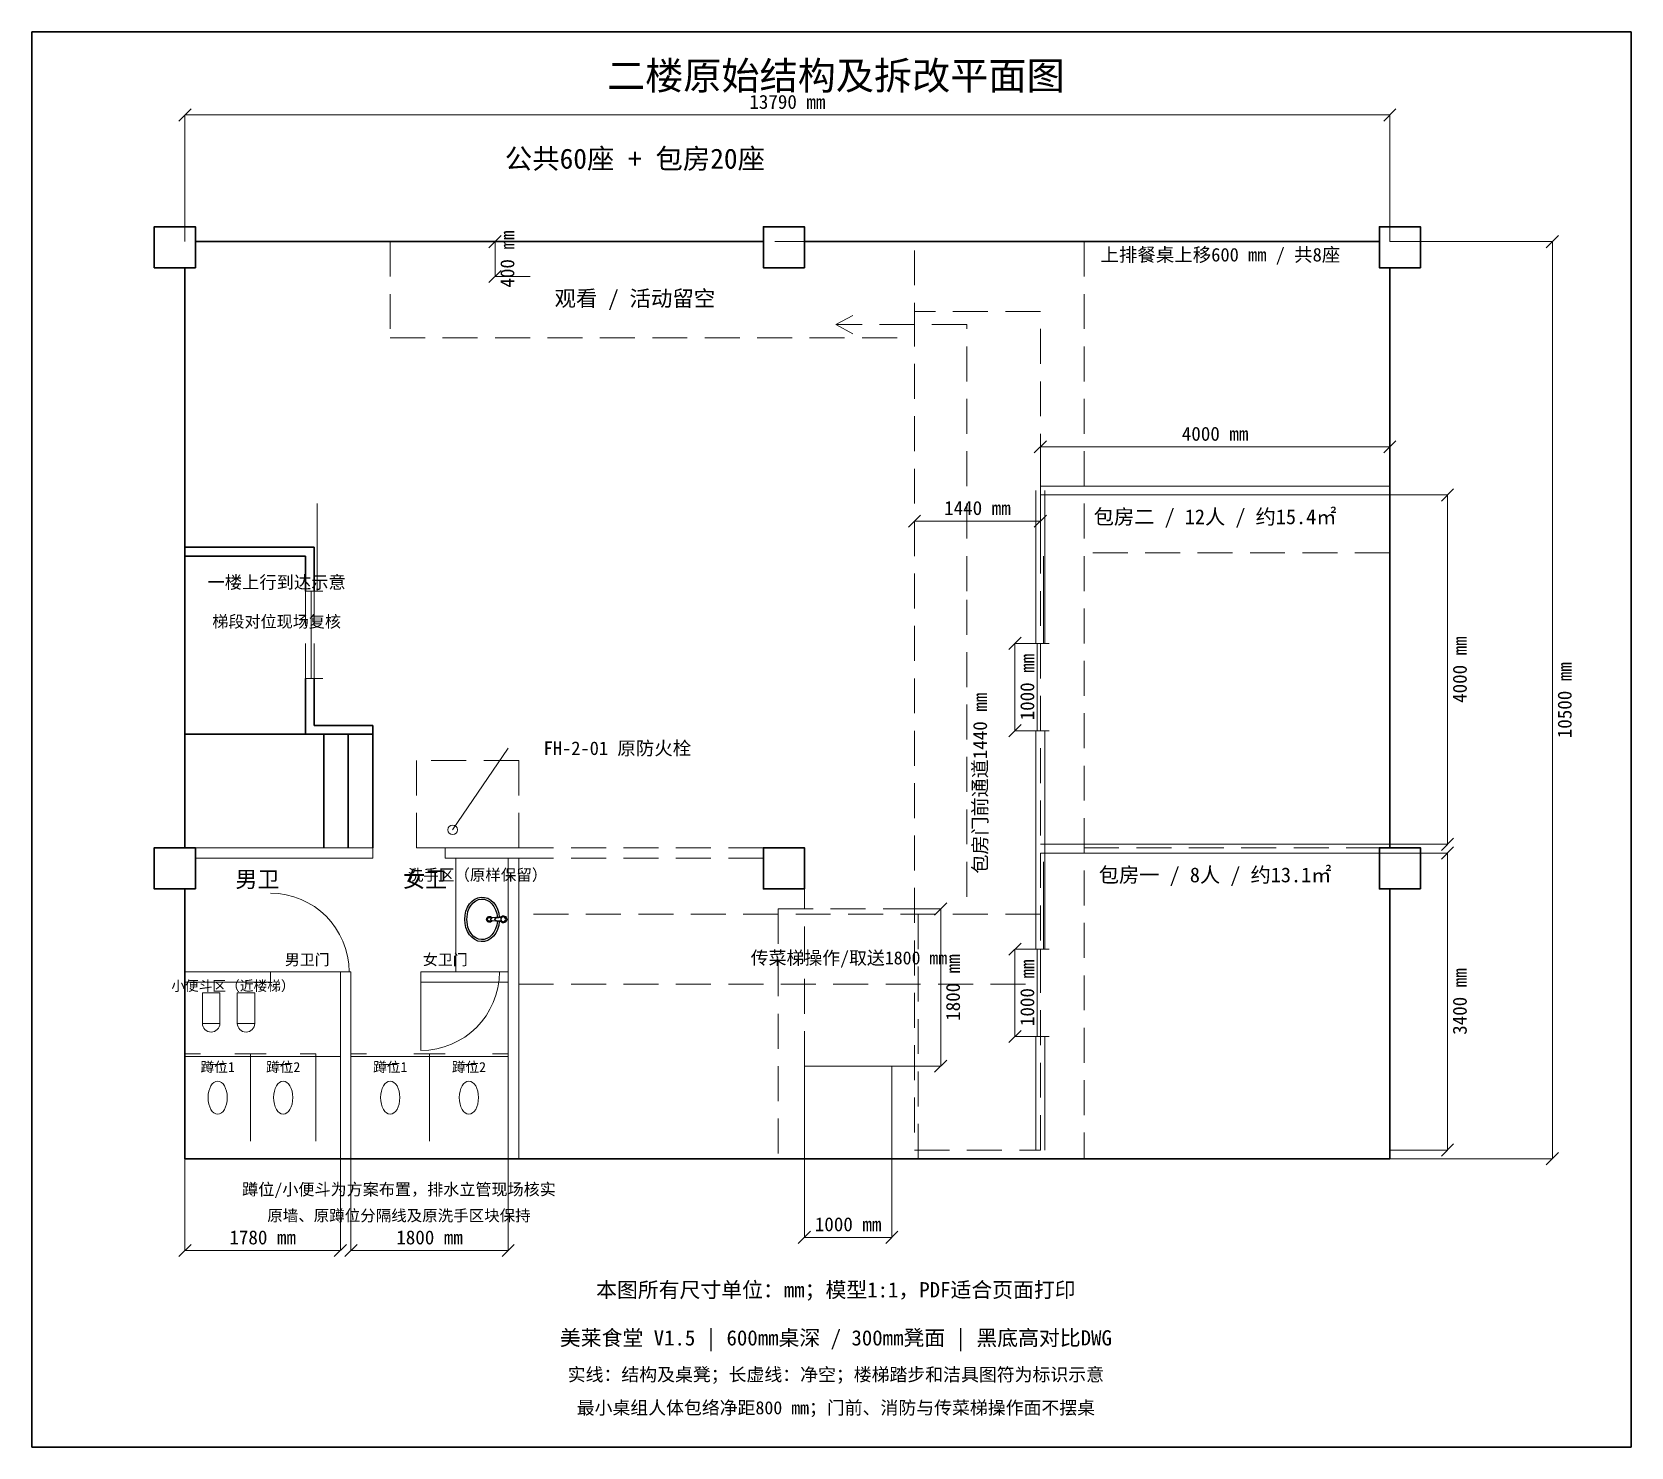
# Model space of a CAD drawing. Header units: millimetres. Extents: x -1400 to 16900, y -3300 to 12900.
import ezdxf
from ezdxf.enums import TextEntityAlignment as Align

# ---------------------------------------------------------------- set-up
doc = ezdxf.new("R2010")
doc.units = ezdxf.units.MM
doc.linetypes.add('PLAN_DASH', pattern=[600, 400, -200])
doc.layers.add('UTIL', color=2, linetype='Continuous')
for name, color, linetype, lineweight, true_color in [('净空保留', 9, 'PLAN_DASH', 18, 0x6e96a0), ('原有传菜梯', 4, 'Continuous', 18, 0x195f96), ('原有卫生间', 7, 'Continuous', 18, 0x464646), ('原有结构', 7, 'Continuous', 30, 0x2d2d2d), ('图框', 7, 'Continuous', 30, 0x323232), ('尺寸', 2, 'Continuous', 18, 0x50555f), ('拟拆隔墙', 1, 'PLAN_DASH', 18, 0xc83c3c), ('文字', 7, 'Continuous', 18, 0x232323), ('新隔墙', 30, 'Continuous', 18, 0xb96419), ('楼梯踏步', 4, 'Continuous', 18, 0x1e6491), ('洁具标识_示意', 4, 'Continuous', 18, 0x1e6491), ('流线', 6, 'PLAN_DASH', 18, 0xa04b87), ('消防标识', 1, 'Continuous', 18, 0xaf2323), ('门', 3, 'Continuous', 18, 0x5a735a)]:
    doc.layers.add(name, color=color, linetype=linetype, lineweight=lineweight, true_color=true_color)
doc.styles.add('CN', font='simhei.ttf')

# ---------------------------------------------------------------- blocks, each defined once
blk = doc.blocks.new('A$C34293DA2')
at = {"layer": 'UTIL', "color": 2}
for p, q in [((42, 283), (166, 272)), ((42, 227), (166, 238))]:
    blk.add_line(p, q, dxfattribs=at)
at = {"layer": 'UTIL', "color": 1}
for p, q in [((59, 276), (120, 270)), ((59, 234), (120, 239))]:
    blk.add_line(p, q, dxfattribs=at)
at = {"layer": 'UTIL', "color": 2}
blk.add_lwpolyline([(85, 231), (92, 183), (106, 138), (126, 97), (152, 62), (183, 34), (217, 14), (254, 2), (292, 0), (329, 7), (365, 23), (397, 47), (426, 79), (449, 117), (467, 160), (477, 207), (481, 255), (477, 303), (467, 350), (449, 393), (426, 431), (397, 463), (365, 487), (329, 503), (292, 510), (254, 507), (217, 496), (183, 476), (152, 448), (126, 413), (106, 372), (92, 327), (85, 279)], dxfattribs=at)
at = {"layer": 'UTIL', "color": 1}
blk.add_lwpolyline([(107, 233), (114, 188), (127, 147), (146, 109), (169, 77), (196, 52), (226, 35), (258, 25), (290, 23), (322, 29), (353, 42), (382, 64), (408, 92), (429, 127), (445, 167), (458, 255), (445, 343), (429, 383), (408, 417), (382, 446), (353, 467), (322, 481), (290, 487), (258, 485), (226, 475), (196, 458), (169, 432), (146, 401), (127, 363), (114, 321), (107, 277)], dxfattribs=at)
at = {"layer": 'UTIL', "color": 2}
blk.add_circle((40, 255), 28.4, dxfattribs=at)
at = {"layer": 'UTIL', "color": 1}
for centre, radius, start, end in [((40, 255), 39.7, 40.3688, 319.6312), ((119, 255), 15.5, 275.2159, 84.7841), ((197, 255), 34, 209.3941, 150.6059), ((197, 255), 22.7, 208.8528, 151.1472)]:
    blk.add_arc(centre, radius, start, end, dxfattribs=at)
at = {"layer": 'UTIL', "color": 2}
blk.add_arc((164, 255), 17, 275.2159, 84.7841, dxfattribs=at)

msp = doc.modelspace()

# ---------------------------------------------------------------- linework, layer by layer
at = {"layer": '净空保留'}
for points in [[(2700, 9400), (8700, 9400), (8700, 10500), (2700, 10500)], [(8700, 100), (10140, 100), (10140, 9700), (8700, 9700)], [(3000, 3560), (4170, 3560), (4170, 4560), (3000, 4560)], [(4170, 2000), (10140, 2000), (10140, 2800), (4170, 2800)], [(7140, 0), (8740, 0), (8740, 2860), (7140, 2860)]]:
    msp.add_lwpolyline(points, close=True, dxfattribs=at)
at = {"layer": '原有传菜梯'}
for p, q in [((7440, 0), (7440, 1060)), ((7440, 1060), (8440, 1060)), ((8440, 1060), (8440, 0))]:
    msp.add_line(p, q, dxfattribs=at)
at = {"layer": '原有卫生间'}
for p, q in [((2500, 3560), (350, 3560)), ((2500, 3560), (2500, 3440)), ((3330, 3560), (4170, 3560)), ((3330, 3560), (3330, 3440)), ((2500, 3440), (470, 3440)), ((3330, 3440), (4170, 3440)), ((3450, 3440), (3450, 2140)), ((4050, 3440), (4050, 0)), ((4170, 3440), (4170, 0)), ((350, 2140), (1330, 2140)), ((350, 2020), (1330, 2020)), ((1330, 2140), (1330, 2020)), ((2130, 2140), (2250, 2140)), ((2130, 2140), (2130, 0)), ((2250, 2140), (2250, 0)), ((3050, 2140), (3050, 2020)), ((3050, 2140), (4050, 2140)), ((3050, 2020), (4050, 2020)), ((350, 1170), (2130, 1170)), ((2250, 1170), (4050, 1170))]:
    msp.add_line(p, q, dxfattribs=at)
at = {"layer": '原有结构'}
for p, q in [((470, 10500), (6970, 10500)), ((7440, 10500), (14020, 10500)), ((350, 10200), (350, 3560)), ((14140, 10200), (14140, 3560)), ((1830, 7000), (350, 7000)), ((1830, 6500), (1830, 7000)), ((1730, 6900), (350, 6900)), ((1730, 6500), (1730, 6900)), ((1730, 4860), (1730, 5500)), ((1830, 4960), (1830, 5500)), ((1830, 4960), (2500, 4960)), ((2500, 4860), (2500, 4960)), ((1730, 4860), (350, 4860)), ((1730, 4860), (2500, 4860)), ((1940, 3560), (1940, 4860)), ((2220, 3560), (2220, 4860)), ((2500, 3560), (2500, 4860)), ((350, 3090), (350, 0)), ((14140, 3090), (14140, 0)), ((350, 0), (14140, 0))]:
    msp.add_line(p, q, dxfattribs=at)
for points in [[(0, 10200), (470, 10200), (470, 10670), (0, 10670)], [(7440, 10200), (6970, 10200), (6970, 10670), (7440, 10670)], [(14490, 10200), (14020, 10200), (14020, 10670), (14490, 10670)], [(470, 3090), (0, 3090), (0, 3560), (470, 3560)], [(7440, 3090), (6970, 3090), (6970, 3560), (7440, 3560)], [(14490, 3090), (14020, 3090), (14020, 3560), (14490, 3560)]]:
    msp.add_lwpolyline(points, close=True, dxfattribs=at)
at = {"layer": '图框'}
msp.add_lwpolyline([(-1400, -3300), (16900, -3300), (16900, 12900), (-1400, 12900)], close=True, dxfattribs=at)
at = {"layer": '尺寸'}
for p, q in [((280, 11880), (420, 12020)), ((350, 10500), (350, 11950)), ((350, 11950), (14140, 11950)), ((14070, 11880), (14210, 12020)), ((14140, 10500), (14140, 11950)), ((3830, 10430), (3970, 10570)), ((4300, 10500), (3900, 10500)), ((3900, 10100), (3900, 10500)), ((14140, 10500), (16000, 10500)), ((15930, 10430), (16070, 10570)), ((16000, 0), (16000, 10500)), ((3830, 10030), (3970, 10170)), ((4300, 10100), (3900, 10100)), ((10070, 8080), (10210, 8220)), ((10140, 7650), (10140, 8150)), ((10140, 8150), (14140, 8150)), ((14070, 8080), (14210, 8220)), ((14140, 7650), (14140, 8150)), ((14140, 7600), (14800, 7600)), ((14730, 7530), (14870, 7670)), ((14800, 3600), (14800, 7600)), ((8630, 7230), (8770, 7370)), ((10070, 7230), (10210, 7370)), ((8700, 7100), (8700, 7300)), ((8700, 7300), (10140, 7300)), ((10140, 7100), (10140, 7300)), ((9780, 5830), (9920, 5970)), ((10140, 5900), (9850, 5900)), ((9850, 4900), (9850, 5900)), ((9780, 4830), (9920, 4970)), ((10140, 4900), (9850, 4900)), ((14730, 3530), (14870, 3670)), ((14140, 3600), (14800, 3600)), ((14140, 3500), (14800, 3500)), ((14730, 3430), (14870, 3570)), ((14800, 100), (14800, 3500)), ((8930, 2790), (9070, 2930)), ((8440, 2860), (9000, 2860)), ((9000, 1060), (9000, 2860)), ((9780, 2330), (9920, 2470)), ((10140, 2400), (9850, 2400)), ((9850, 1400), (9850, 2400)), ((9780, 1330), (9920, 1470)), ((10140, 1400), (9850, 1400)), ((8930, 990), (9070, 1130)), ((8440, 1060), (9000, 1060)), ((350, 0), (350, -1050)), ((2130, 0), (2130, -1050)), ((2250, 0), (2250, -1050)), ((4050, 0), (4050, -1050)), ((7440, 0), (7440, -900)), ((8440, 0), (8440, -900)), ((14140, 100), (14800, 100)), ((14140, 0), (16000, 0)), ((14730, 30), (14870, 170)), ((15930, -70), (16070, 70)), ((7370, -970), (7510, -830)), ((7440, -900), (8440, -900)), ((8370, -970), (8510, -830)), ((280, -1120), (420, -980)), ((350, -1050), (2130, -1050)), ((2060, -1120), (2200, -980)), ((2180, -1120), (2320, -980)), ((2250, -1050), (4050, -1050)), ((3980, -1120), (4120, -980))]:
    msp.add_line(p, q, dxfattribs=at)
at = {"layer": '拟拆隔墙'}
for p, q in [((10640, 10500), (10640, 0)), ((14140, 6938), (10640, 6938)), ((1730, 5500), (1730, 6500)), ((1830, 5500), (1830, 6500)), ((4170, 3560), (6980, 3560)), ((7440, 1060), (7440, 3560)), ((10640, 3560), (14490, 3560)), ((4170, 3440), (6980, 3440))]:
    msp.add_line(p, q, dxfattribs=at)
at = {"layer": '新隔墙'}
for p, q in [((10140, 7700), (14140, 7700)), ((10090, 5900), (10090, 7650)), ((10140, 7600), (14140, 7600)), ((10190, 5900), (10190, 7650)), ((10090, 2400), (10090, 4900)), ((10190, 2400), (10190, 4900)), ((10140, 3600), (14140, 3600)), ((10140, 3500), (14140, 3500)), ((10090, 100), (10090, 1400)), ((10190, 100), (10190, 1400))]:
    msp.add_line(p, q, dxfattribs=at)
at = {"layer": '洁具标识_示意'}
for p, q in [((350, 200), (350, 1200)), ((350, 1200), (530, 1200)), ((920, 1200), (1100, 1200)), ((1100, 200), (1100, 1200)), ((1100, 200), (1100, 1200)), ((1100, 1200), (1280, 1200)), ((1670, 1200), (1850, 1200)), ((1850, 200), (1850, 1200)), ((2250, 200), (2250, 1200)), ((2250, 1200), (2430, 1200)), ((2970, 1200), (3150, 1200)), ((3150, 200), (3150, 1200)), ((3150, 200), (3150, 1200)), ((3150, 1200), (3330, 1200)), ((3870, 1200), (4050, 1200)), ((4050, 200), (4050, 1200)), ((645, 1080), (805, 1080)), ((1395, 1080), (1555, 1080)), ((2620, 1080), (2780, 1080)), ((3520, 1080), (3680, 1080))]:
    msp.add_line(p, q, dxfattribs=at)
for points in [[(550, 1550), (750, 1550), (750, 1900), (550, 1900)], [(950, 1550), (1150, 1550), (1150, 1900), (950, 1900)]]:
    msp.add_lwpolyline(points, close=True, dxfattribs=at)
for centre in [(650, 1550), (1050, 1550)]:
    msp.add_arc(centre, 100, 180, 360, dxfattribs=at)
for centre in [(725, 700), (1475, 700), (2700, 700), (3600, 700)]:
    msp.add_ellipse(centre, major_axis=(0, 190), ratio=0.578947, dxfattribs=at)
at = {"layer": '流线'}
for p, q in [((7800, 9550), (7993, 9655)), ((9300, 9550), (7800, 9550)), ((7800, 9550), (7993, 9445)), ((9300, 6500), (9300, 9550)), ((9300, 3000), (9300, 6500))]:
    msp.add_line(p, q, dxfattribs=at)
at = {"layer": '消防标识'}
msp.add_line((3414, 3766), (4050, 4700), dxfattribs=at)
msp.add_circle((3414, 3766), 55, dxfattribs=at)
at = {"layer": '门'}
for p, q in [((1865, 6500), (1865, 7500)), ((10175, 5900), (10175, 6900)), ((1730, 6500), (1930, 6500)), ((1795, 5500), (1795, 6500)), ((10040, 5900), (10240, 5900)), ((10105, 4900), (10105, 5900)), ((1730, 5500), (1930, 5500)), ((10040, 4900), (10240, 4900)), ((10175, 2400), (10175, 3400)), ((10040, 2400), (10240, 2400)), ((10105, 1400), (10105, 2400)), ((1329, 2140), (2229, 2140)), ((3050, 2140), (3050, 1240)), ((10040, 1400), (10240, 1400))]:
    msp.add_line(p, q, dxfattribs=at)
for centre, start, end in [((1329, 2140), 0, 90), ((3050, 2140), 270, 360)]:
    msp.add_arc(centre, 900, start, end, dxfattribs=at)

# ---------------------------------------------------------------- block references
at = {"layer": '原有卫生间', "xscale": -1}
msp.add_blockref('A$C34293DA2', (4033, 2486), dxfattribs=at)

# ---------------------------------------------------------------- texts
at = {"layer": '尺寸', "style": 'CN'}
for s, p in [('13790 mm', (7245, 12100)), ('4000 mm', (12140, 8300)), ('1440 mm', (9420, 7450)), ('1000 mm', (7940, -750)), ('1780 mm', (1240, -900)), ('1800 mm', (3150, -900))]:
    msp.add_text(s, height=160, dxfattribs=at).set_placement(p, align=Align.MIDDLE_CENTER)
for s, p in [('400 mm', (4040, 10300)), ('4000 mm', (14940, 5600)), ('1000 mm', (9990, 5400)), ('10500 mm', (16140, 5250)), ('1800 mm', (9140, 1960)), ('1000 mm', (9990, 1900)), ('3400 mm', (14940, 1800))]:
    msp.add_text(s, height=160, rotation=90, dxfattribs=at).set_placement(p, align=Align.MIDDLE_CENTER)
at = {"layer": '文字', "style": 'CN'}
for s, height, p in [('二楼原始结构及拆改平面图', 320, (7800, 12400)), ('公共60座 + 包房20座', 230, (5500, 11450)), ('上排餐桌上移600 mm / 共8座', 155, (12200, 10350)), ('观看 / 活动留空', 180, (5500, 9850)), ('包房二 / 12人 / 约15.4㎡', 170, (12140, 7350)), ('包房一 / 8人 / 约13.1㎡', 170, (12140, 3250)), ('传菜梯操作/取送1800 mm', 150, (7950, 2300)), ('本图所有尺寸单位：mm；模型1:1，PDF适合页面打印', 175, (7800, -1500)), ('美莱食堂 V1.5 | 600mm桌深 / 300mm凳面 | 黑底高对比DWG', 175, (7800, -2050)), ('实线：结构及桌凳；长虚线：净空；楼梯踏步和洁具图符为标识示意', 150, (7800, -2470)), ('最小桌组人体包络净距800 mm；门前、消防与传菜梯操作面不摆桌', 150, (7800, -2850))]:
    msp.add_text(s, height=height, dxfattribs=at).set_placement(p, align=Align.MIDDLE_CENTER)
msp.add_text('包房门前通道1440 mm', height=160, rotation=90, dxfattribs=at).set_placement((9450, 4300), align=Align.MIDDLE_CENTER)
at = {"layer": '楼梯踏步', "style": 'CN'}
for s, height, p in [('一楼上行到达示意', 145, (1400, 6600)), ('梯段对位现场复核', 135, (1400, 6150))]:
    msp.add_text(s, height=height, dxfattribs=at).set_placement(p, align=Align.MIDDLE_CENTER)
at = {"layer": '洁具标识_示意', "style": 'CN'}
for s, height, p in [('男卫', 185, (1180, 3200)), ('女卫', 185, (3100, 3200)), ('洗手区（原样保留）', 130, (3700, 3250)), ('小便斗区（近楼梯）', 115, (900, 1980)), ('蹲位1', 115, (725, 1050)), ('蹲位2', 115, (1475, 1050)), ('蹲位1', 115, (2700, 1050)), ('蹲位2', 115, (3600, 1050)), ('蹲位/小便斗为方案布置，排水立管现场核实', 135, (2800, -350)), ('原墙、原蹲位分隔线及原洗手区块保持', 130, (2800, -650))]:
    msp.add_text(s, height=height, dxfattribs=at).set_placement(p, align=Align.MIDDLE_CENTER)
at = {"layer": '消防标识', "style": 'CN'}
msp.add_text('FH-2-01 原防火栓', height=155, dxfattribs=at).set_placement((5300, 4700), align=Align.MIDDLE_CENTER)
at = {"layer": '门', "style": 'CN'}
for s, p in [('男卫门', (1750, 2280)), ('女卫门', (3330, 2280))]:
    msp.add_text(s, height=125, dxfattribs=at).set_placement(p, align=Align.MIDDLE_CENTER)

doc.saveas('drawing.dxf')
